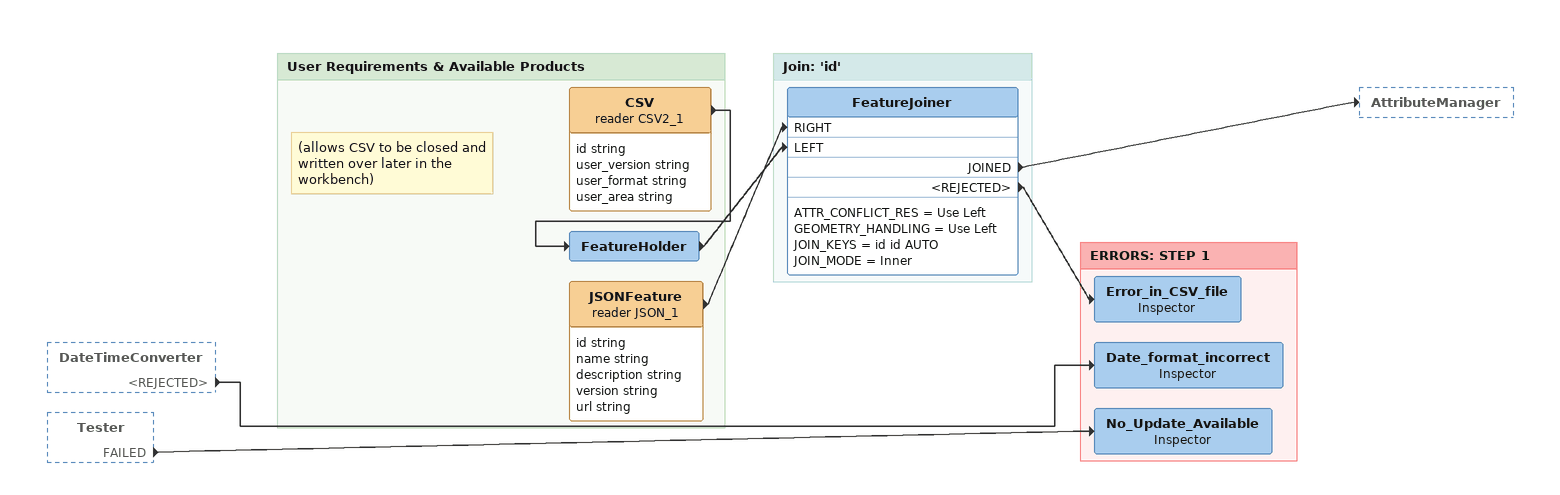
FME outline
DateTimeConverter [outside]
    <REJECTED> -> Date_format_incorrect
Tester [outside]
    FAILED -> No_Update_Available

Bookmark: User Requirements & Available Products
CSV (reader CSV2_1)
    attributes: id string, user_version string, user_format string, user_area string
    -> FeatureHolder
Note: (allows CSV to be closed and written over later in the workbench)
FeatureHolder
    -> FeatureJoiner [LEFT]
JSONFeature (reader JSON_1)
    attributes: id string, name string, description string, version string, url string
    -> FeatureJoiner [RIGHT]

Bookmark: Join: 'id'
FeatureJoiner
    ATTR_CONFLICT_RES = Use Left
    GEOMETRY_HANDLING = Use Left
    JOIN_KEYS = id id AUTO
    JOIN_MODE = Inner
    JOINED -> AttributeManager
    <REJECTED> -> Error_in_CSV_file

Bookmark: ERRORS: STEP 1
No_Update_Available: Inspector
Date_format_incorrect: Inspector
Error_in_CSV_file: Inspector
